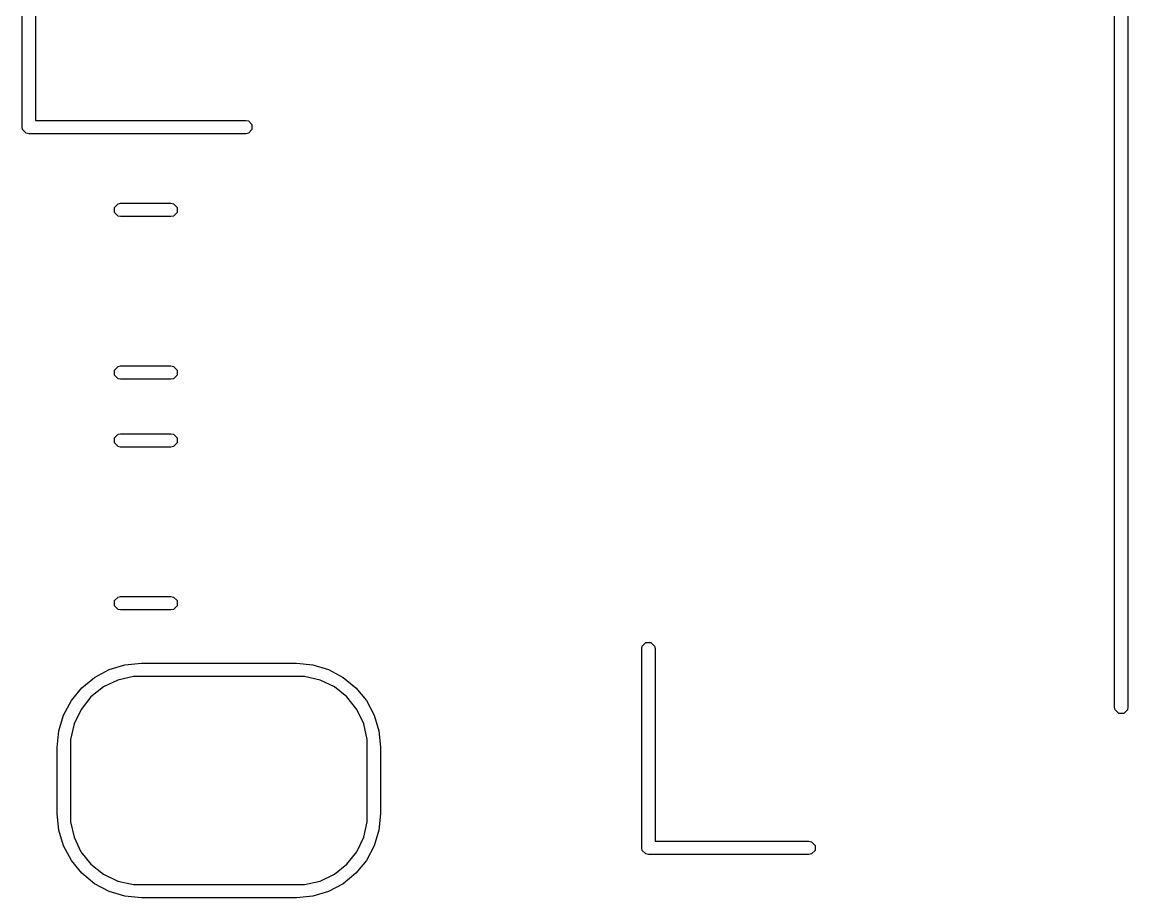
# Model space of a CAD drawing. Extents: x 3.97 to 7.47, y -4.85 to -2.95.
# Drawn here: x 7.0587 to 7.4518, y -4.0212 to -3.7098 of the extents above; entities that cross this region are included whole.
import ezdxf

# ---------------------------------------------------------------- set-up
doc = ezdxf.new("R2010")
doc.units = 0
doc.header["$MEASUREMENT"] = 0
doc.layers.add('BLACK', color=7, linetype='CONTINUOUS')

msp = doc.modelspace()

# ---------------------------------------------------------------- linework, layer by layer
at = {"layer": 'BLACK', "linetype": 'CONTINUOUS'}
for p, q in [((7.4471, -3.95346), (7.4471, -3.62157)), ((7.45182, -3.62157), (7.45182, -3.95346)), ((7.05871, -3.74714), (7.05871, -3.69989)), ((7.06343, -3.70226), (7.06343, -3.74478)), ((7.06343, -3.74478), (7.13823, -3.74478)), ((7.13823, -3.74478), (7.13914, -3.74496)), ((7.13914, -3.74496), (7.14042, -3.74623)), ((7.14042, -3.74623), (7.14042, -3.74804)), ((7.05889, -3.74804), (7.05871, -3.74714)), ((7.06016, -3.74932), (7.05889, -3.74804)), ((7.06107, -3.7495), (7.06016, -3.74932)), ((7.13823, -3.7495), (7.06107, -3.7495)), ((7.13914, -3.74932), (7.13823, -3.7495)), ((7.14042, -3.74804), (7.13914, -3.74932)), ((7.09155, -3.77568), (7.09283, -3.7744)), ((7.09155, -3.77748), (7.09155, -3.77568)), ((7.09283, -3.77876), (7.09155, -3.77748)), ((7.09283, -3.7744), (7.09374, -3.77422)), ((7.09374, -3.77422), (7.11161, -3.77422)), ((7.11161, -3.77422), (7.11252, -3.7744)), ((7.11252, -3.7744), (7.1138, -3.77568)), ((7.1138, -3.77748), (7.11252, -3.77876)), ((7.1138, -3.77568), (7.1138, -3.77748)), ((7.09374, -3.77894), (7.09283, -3.77876)), ((7.11161, -3.77894), (7.09374, -3.77894)), ((7.11252, -3.77876), (7.11161, -3.77894)), ((7.09155, -3.83355), (7.09283, -3.83227)), ((7.09283, -3.83227), (7.09374, -3.83209)), ((7.09374, -3.83209), (7.11161, -3.83209)), ((7.11161, -3.83209), (7.11252, -3.83227)), ((7.11252, -3.83227), (7.1138, -3.83355)), ((7.09155, -3.83536), (7.09155, -3.83355)), ((7.09283, -3.83664), (7.09155, -3.83536)), ((7.09374, -3.83682), (7.09283, -3.83664)), ((7.11161, -3.83682), (7.09374, -3.83682)), ((7.11252, -3.83664), (7.11161, -3.83682)), ((7.1138, -3.83536), (7.11252, -3.83664)), ((7.1138, -3.83355), (7.1138, -3.83536)), ((7.09155, -3.85768), (7.09283, -3.8564)), ((7.09283, -3.8564), (7.09374, -3.85622)), ((7.09374, -3.85622), (7.11161, -3.85622)), ((7.11161, -3.85622), (7.11252, -3.8564)), ((7.11252, -3.8564), (7.1138, -3.85768)), ((7.09155, -3.85948), (7.09155, -3.85768)), ((7.09283, -3.86076), (7.09155, -3.85948)), ((7.1138, -3.85948), (7.11252, -3.86076)), ((7.1138, -3.85768), (7.1138, -3.85948)), ((7.09374, -3.86094), (7.09283, -3.86076)), ((7.11161, -3.86094), (7.09374, -3.86094)), ((7.11252, -3.86076), (7.11161, -3.86094)), ((7.09155, -3.91555), (7.09283, -3.91427)), ((7.09283, -3.91427), (7.09374, -3.91409)), ((7.09374, -3.91409), (7.11161, -3.91409)), ((7.11161, -3.91409), (7.11252, -3.91427)), ((7.11252, -3.91427), (7.1138, -3.91555)), ((7.09155, -3.91736), (7.09155, -3.91555)), ((7.09283, -3.91864), (7.09155, -3.91736)), ((7.09374, -3.91882), (7.09283, -3.91864)), ((7.11161, -3.91882), (7.09374, -3.91882)), ((7.11252, -3.91864), (7.11161, -3.91882)), ((7.1138, -3.91736), (7.11252, -3.91864)), ((7.1138, -3.91555), (7.1138, -3.91736)), ((7.27917, -3.93169), (7.28045, -3.93041)), ((7.28045, -3.93041), (7.28226, -3.93041)), ((7.28226, -3.93041), (7.28353, -3.93169)), ((7.27899, -3.9326), (7.27917, -3.93169)), ((7.27899, -4.00346), (7.27899, -3.9326)), ((7.28353, -3.93169), (7.28371, -3.9326)), ((7.28371, -3.9326), (7.28371, -4.0011)), ((7.08967, -3.94006), (7.09528, -3.93836)), ((7.09528, -3.93836), (7.10111, -3.93779)), ((7.10111, -3.93779), (7.10112, -3.93778)), ((7.10112, -3.93778), (7.15623, -3.93778)), ((7.15623, -3.93778), (7.15623, -3.93778)), ((7.15623, -3.93778), (7.16207, -3.93836)), ((7.15623, -3.93778), (7.15623, -3.93778)), ((7.16207, -3.93836), (7.16768, -3.94006)), ((7.07996, -3.94655), (7.08449, -3.94283)), ((7.08449, -3.94283), (7.08967, -3.94006)), ((7.09828, -3.94251), (7.09274, -3.94377)), ((7.10112, -3.94251), (7.09828, -3.94251)), ((7.10112, -3.94251), (7.10112, -3.94251)), ((7.15623, -3.94251), (7.10112, -3.94251)), ((7.10112, -3.94251), (7.10112, -3.94251)), ((7.10112, -3.94251), (7.10112, -3.94251)), ((7.15907, -3.94251), (7.15623, -3.94251)), ((7.16461, -3.94377), (7.15907, -3.94251)), ((7.16768, -3.94006), (7.17286, -3.94283)), ((7.17286, -3.94283), (7.17739, -3.94655)), ((7.07624, -3.95108), (7.07996, -3.94655)), ((7.08763, -3.94624), (7.08319, -3.94978)), ((7.09274, -3.94377), (7.08763, -3.94624)), ((7.16972, -3.94624), (7.16461, -3.94377)), ((7.17416, -3.94978), (7.16972, -3.94624)), ((7.17739, -3.94655), (7.18111, -3.95108)), ((7.08319, -3.94978), (7.07965, -3.95422)), ((7.1777, -3.95422), (7.17416, -3.94978)), ((7.07347, -3.95626), (7.07624, -3.95108)), ((7.07965, -3.95422), (7.07718, -3.95933)), ((7.18016, -3.95933), (7.1777, -3.95422)), ((7.18111, -3.95108), (7.18388, -3.95626)), ((7.44728, -3.95437), (7.4471, -3.95346)), ((7.44856, -3.95564), (7.44728, -3.95437)), ((7.45164, -3.95437), (7.45037, -3.95564)), ((7.45182, -3.95346), (7.45164, -3.95437)), ((7.07177, -3.96187), (7.07347, -3.95626)), ((7.18388, -3.95626), (7.18558, -3.96187)), ((7.45037, -3.95564), (7.44856, -3.95564)), ((7.07119, -3.96771), (7.07177, -3.96187)), ((7.07718, -3.95933), (7.07592, -3.96487)), ((7.18143, -3.96487), (7.18016, -3.95933)), ((7.18558, -3.96187), (7.18615, -3.96768)), ((7.07592, -3.96487), (7.07592, -3.96771)), ((7.18143, -3.96771), (7.18143, -3.96487)), ((7.07119, -3.99133), (7.07119, -3.96771)), ((7.07119, -3.96771), (7.07119, -3.96771)), ((7.07592, -3.96771), (7.07592, -3.96771)), ((7.07592, -3.96771), (7.07592, -3.99133)), ((7.18143, -3.99133), (7.18143, -3.96771)), ((7.18143, -3.96771), (7.18143, -3.96771)), ((7.18143, -3.96771), (7.18143, -3.96771)), ((7.18615, -3.96768), (7.18616, -3.96771)), ((7.18616, -3.96771), (7.18616, -3.99133)), ((7.07177, -3.99717), (7.07119, -3.99133)), ((7.07119, -3.99133), (7.07119, -3.99133)), ((7.07119, -3.99133), (7.07119, -3.99133)), ((7.07592, -3.99133), (7.07592, -3.99134)), ((7.07592, -3.99134), (7.07592, -3.99417)), ((7.18143, -3.99417), (7.18143, -3.99133)), ((7.18616, -3.99133), (7.18558, -3.99717)), ((7.18616, -3.99133), (7.18616, -3.99133)), ((7.18616, -3.99133), (7.18616, -3.99133)), ((7.07347, -4.00278), (7.07177, -3.99717)), ((7.07592, -3.99417), (7.07718, -3.9997)), ((7.18017, -3.9997), (7.18143, -3.99417)), ((7.18558, -3.99717), (7.18388, -4.00278)), ((7.07718, -3.9997), (7.07964, -4.00482)), ((7.1777, -4.00482), (7.18017, -3.9997)), ((7.28371, -4.0011), (7.33844, -4.0011)), ((7.33844, -4.0011), (7.33934, -4.00128)), ((7.33934, -4.00128), (7.34062, -4.00256)), ((7.07624, -4.00795), (7.07347, -4.00278)), ((7.07964, -4.00482), (7.08318, -4.00926)), ((7.17416, -4.00926), (7.1777, -4.00482)), ((7.18388, -4.00278), (7.18111, -4.00795)), ((7.27917, -4.00437), (7.27899, -4.00346)), ((7.28045, -4.00564), (7.27917, -4.00437)), ((7.28135, -4.00582), (7.28045, -4.00564)), ((7.33844, -4.00582), (7.28135, -4.00582)), ((7.33934, -4.00564), (7.33844, -4.00582)), ((7.34062, -4.00437), (7.33934, -4.00564)), ((7.34062, -4.00256), (7.34062, -4.00437)), ((7.07996, -4.01249), (7.07624, -4.00795)), ((7.08318, -4.00926), (7.08762, -4.0128)), ((7.16972, -4.0128), (7.17416, -4.00926)), ((7.18111, -4.00795), (7.17739, -4.01249)), ((7.08449, -4.01621), (7.07996, -4.01249)), ((7.08762, -4.0128), (7.09274, -4.01526)), ((7.16461, -4.01526), (7.16972, -4.0128)), ((7.17739, -4.01249), (7.17286, -4.01621)), ((7.08966, -4.01897), (7.08449, -4.01621)), ((7.09274, -4.01526), (7.09828, -4.01652)), ((7.09828, -4.01652), (7.10112, -4.01652)), ((7.10112, -4.01652), (7.10112, -4.01652)), ((7.10112, -4.01652), (7.10112, -4.01652)), ((7.10112, -4.01652), (7.15623, -4.01652)), ((7.15623, -4.01652), (7.15624, -4.01653)), ((7.15624, -4.01653), (7.15907, -4.01653)), ((7.15907, -4.01653), (7.16461, -4.01526)), ((7.17286, -4.01621), (7.16768, -4.01897)), ((7.09528, -4.02067), (7.08966, -4.01897)), ((7.10112, -4.02125), (7.09528, -4.02067)), ((7.15623, -4.02125), (7.10112, -4.02125)), ((7.10112, -4.02125), (7.10112, -4.02125)), ((7.10112, -4.02125), (7.10112, -4.02125)), ((7.16207, -4.02067), (7.15623, -4.02125)), ((7.15623, -4.02125), (7.15623, -4.02125)), ((7.15623, -4.02125), (7.15623, -4.02125)), ((7.15623, -4.02125), (7.15623, -4.02125)), ((7.16768, -4.01897), (7.16207, -4.02067))]:
    msp.add_line(p, q, dxfattribs=at)

doc.saveas('drawing.dxf')
